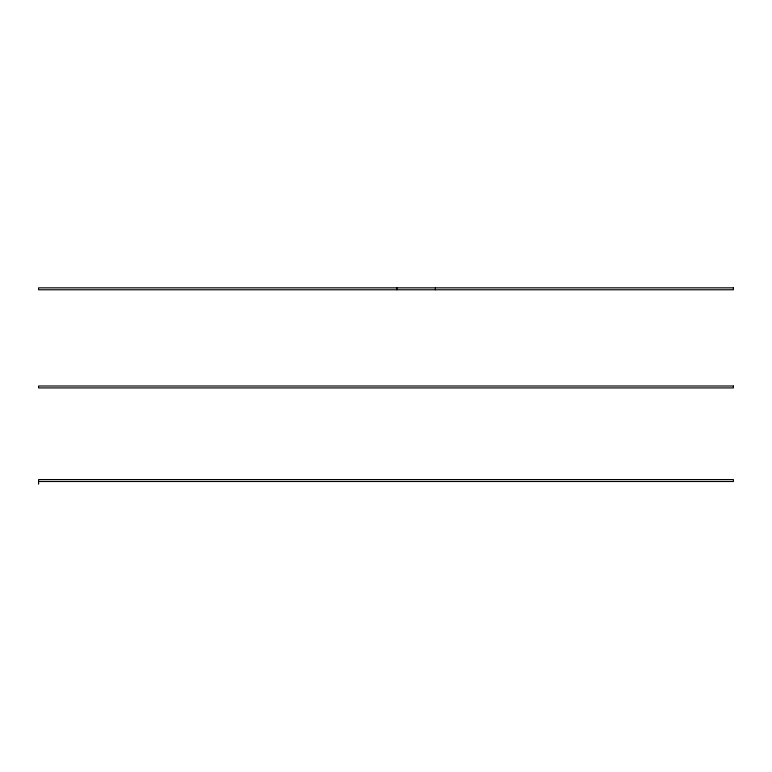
<?xml version="1.0" encoding="UTF-8"?>
<svg xmlns="http://www.w3.org/2000/svg" width="772" height="772" viewBox="0 0 772 772"><rect width="100%" height="100%" fill="white"/><g stroke="black" fill="none" stroke-linecap="round" stroke-linejoin="round"><path stroke-width="1.16" d="M38.6 481.496L733.4 481.496L733.4 479.576L38.6 479.576L38.6 484.16M435.418 287.84L435.418 289.77M396.924 287.84L396.924 289.77M733.4 287.84L38.6 287.84L38.6 289.77L733.4 289.77L733.4 287.84M733.4 386L38.6 386L38.6 387.92L733.4 387.92L733.4 386"/></g></svg>
